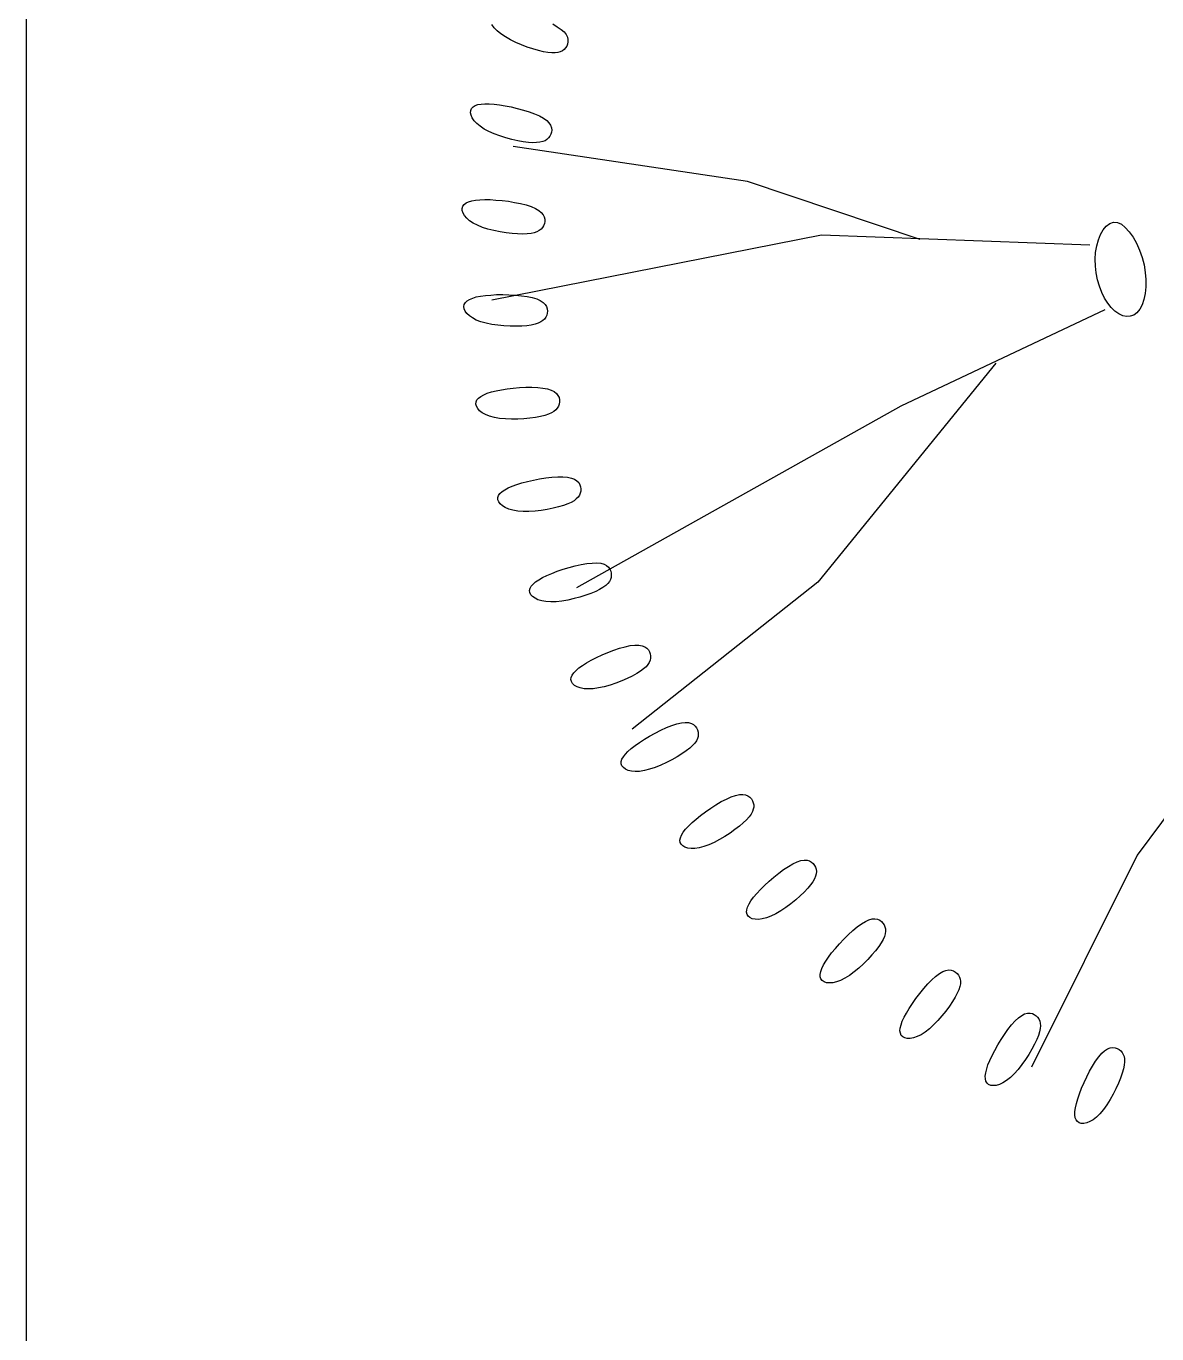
# Model space of a CAD drawing. Header units: millimetres. Extents: x -4017 to 59953, y -688 to 66564.
# Drawn here: x 1751 to 2633, y 43177 to 44197 of the extents above; entities that cross this region are included whole.
import ezdxf

# ---------------------------------------------------------------- set-up
doc = ezdxf.new("R2010")
doc.units = ezdxf.units.MM
doc.layers.add('www.cad-blocks.net', color=7, linetype='Continuous')

# ---------------------------------------------------------------- blocks, each defined once
blk = doc.blocks.new('A$C516926BB')
blk.add_line((4.2099, 38.5194), (4.2099, 0))
blk = doc.blocks.new('A$C2E07402A')
at = {"color": 0}
for p, q in [((0.0249, 0.8979), (0.0231, 0.9003)), ((0.0273, 0.8955), (0.0249, 0.8979)), ((0.0706, 0.9008), (0.0742, 0.8987)), ((0.0742, 0.8987), (0.0771, 0.8966)), ((0.0302, 0.8931), (0.0273, 0.8955)), ((0.0337, 0.8908), (0.0302, 0.8931)), ((0.0376, 0.8885), (0.0337, 0.8908)), ((0.0419, 0.8864), (0.0376, 0.8885)), ((0.0771, 0.8966), (0.0794, 0.8946)), ((0.0794, 0.8946), (0.081, 0.8925)), ((0.081, 0.8925), (0.082, 0.8905)), ((0.082, 0.8905), (0.0825, 0.8886)), ((0.0825, 0.8886), (0.0825, 0.8868)), ((0.0463, 0.8845), (0.0419, 0.8864)), ((0.0508, 0.8828), (0.0463, 0.8845)), ((0.0552, 0.8813), (0.0508, 0.8828)), ((0.0595, 0.8801), (0.0552, 0.8813)), ((0.0633, 0.8791), (0.0595, 0.8801)), ((0.0668, 0.8785), (0.0633, 0.8791)), ((0.0698, 0.8782), (0.0668, 0.8785)), ((0.0724, 0.8783), (0.0698, 0.8782)), ((0.0746, 0.8785), (0.0724, 0.8783)), ((0.0765, 0.8791), (0.0746, 0.8785)), ((0.0781, 0.8799), (0.0765, 0.8791)), ((0.0794, 0.8809), (0.0781, 0.8799)), ((0.0806, 0.8821), (0.0794, 0.8809)), ((0.0815, 0.8835), (0.0806, 0.8821)), ((0.0822, 0.8851), (0.0815, 0.8835)), ((0.0825, 0.8868), (0.0822, 0.8851)), ((0.0085, 0.8362), (0.0101, 0.8372)), ((0.0101, 0.8372), (0.0122, 0.8379)), ((0.0122, 0.8379), (0.0147, 0.8384)), ((0.0147, 0.8384), (0.0177, 0.8386)), ((0.0177, 0.8386), (0.0211, 0.8386)), ((0.0211, 0.8386), (0.0249, 0.8383)), ((0.0249, 0.8383), (0.029, 0.8378)), ((0.029, 0.8378), (0.0335, 0.8371)), ((0.0335, 0.8371), (0.0382, 0.8361)), ((0.0066, 0.8316), (0.0067, 0.8333)), ((0.007, 0.8296), (0.0066, 0.8316)), ((0.0067, 0.8333), (0.0073, 0.8349)), ((0.0079, 0.8275), (0.007, 0.8296)), ((0.0073, 0.8349), (0.0085, 0.8362)), ((0.0094, 0.8254), (0.0079, 0.8275)), ((0.0382, 0.8361), (0.043, 0.835)), ((0.043, 0.835), (0.0478, 0.8337)), ((0.0478, 0.8337), (0.0523, 0.8323)), ((0.0523, 0.8323), (0.0565, 0.8308)), ((0.0565, 0.8308), (0.0603, 0.8291)), ((0.0603, 0.8291), (0.0635, 0.8273)), ((0.0635, 0.8273), (0.0659, 0.8255)), ((0.0114, 0.8232), (0.0094, 0.8254)), ((0.014, 0.821), (0.0114, 0.8232)), ((0.0171, 0.8189), (0.014, 0.821)), ((0.0208, 0.817), (0.0171, 0.8189)), ((0.025, 0.8152), (0.0208, 0.817)), ((0.0659, 0.8255), (0.0677, 0.8237)), ((0.0677, 0.8237), (0.069, 0.8218)), ((0.069, 0.8218), (0.0696, 0.8199)), ((0.0697, 0.8164), (0.0692, 0.8148)), ((0.0696, 0.8199), (0.0699, 0.8181)), ((0.0699, 0.8181), (0.0697, 0.8164)), ((0.0294, 0.8135), (0.025, 0.8152)), ((0.0341, 0.8121), (0.0294, 0.8135)), ((0.0387, 0.8108), (0.0341, 0.8121)), ((0.0433, 0.8098), (0.0387, 0.8108)), ((0.0476, 0.809), (0.0433, 0.8098)), ((0.0516, 0.8085), (0.0476, 0.809)), ((0.055, 0.8082), (0.0516, 0.8085)), ((0.058, 0.8083), (0.055, 0.8082)), ((0.0606, 0.8086), (0.058, 0.8083)), ((0.0628, 0.8091), (0.0606, 0.8086)), ((0.0646, 0.8098), (0.0628, 0.8091)), ((0.0661, 0.8108), (0.0646, 0.8098)), ((0.0674, 0.8119), (0.0661, 0.8108)), ((0.0684, 0.8133), (0.0674, 0.8119)), ((0.0692, 0.8148), (0.0684, 0.8133)), ((0.2225, 0.7779), (0.0397, 0.8052)), ((0.3572, 0.7328), (0.2225, 0.7779)), ((0, 0.757), (0.0005, 0.7586)), ((0.0001, 0.7553), (0, 0.757)), ((0.0007, 0.7533), (0.0001, 0.7553)), ((0.0005, 0.7586), (0.0015, 0.76)), ((0.0015, 0.76), (0.003, 0.7612)), ((0.003, 0.7612), (0.005, 0.7621)), ((0.005, 0.7621), (0.0075, 0.7629)), ((0.0075, 0.7629), (0.0104, 0.7634)), ((0.0104, 0.7634), (0.0138, 0.7637)), ((0.0138, 0.7637), (0.0176, 0.7638)), ((0.0176, 0.7638), (0.0218, 0.7638)), ((0.0218, 0.7638), (0.0263, 0.7635)), ((0.0263, 0.7635), (0.0311, 0.7631)), ((0.0311, 0.7631), (0.036, 0.7625)), ((0.036, 0.7625), (0.0408, 0.7617)), ((0.0408, 0.7617), (0.0455, 0.7608)), ((0.0455, 0.7608), (0.0498, 0.7597)), ((0.0498, 0.7597), (0.0538, 0.7584)), ((0.0538, 0.7584), (0.0571, 0.757)), ((0.0571, 0.757), (0.0597, 0.7554)), ((0.0597, 0.7554), (0.0617, 0.7538)), ((0.0018, 0.7514), (0.0007, 0.7533)), ((0.0035, 0.7494), (0.0018, 0.7514)), ((0.0058, 0.7474), (0.0035, 0.7494)), ((0.0086, 0.7455), (0.0058, 0.7474)), ((0.0119, 0.7438), (0.0086, 0.7455)), ((0.0617, 0.7538), (0.0631, 0.752)), ((0.0631, 0.752), (0.064, 0.7503)), ((0.0641, 0.7451), (0.0635, 0.7435)), ((0.064, 0.7503), (0.0644, 0.7485)), ((0.0644, 0.7467), (0.0641, 0.7451)), ((0.0644, 0.7485), (0.0644, 0.7467)), ((0.5023, 0.7431), (0.505, 0.7452)), ((0.505, 0.7452), (0.5078, 0.7462)), ((0.5078, 0.7462), (0.5109, 0.7461)), ((0.5109, 0.7461), (0.514, 0.7447)), ((0.514, 0.7447), (0.5171, 0.7422)), ((0.0158, 0.7422), (0.0119, 0.7438)), ((0.0201, 0.7409), (0.0158, 0.7422)), ((0.0247, 0.7397), (0.0201, 0.7409)), ((0.2802, 0.736), (0.0231, 0.6853)), ((0.0295, 0.7387), (0.0247, 0.7397)), ((0.0342, 0.738), (0.0295, 0.7387)), ((0.0389, 0.7374), (0.0342, 0.738)), ((0.0432, 0.7371), (0.0389, 0.7374)), ((0.0472, 0.737), (0.0432, 0.7371)), ((0.0507, 0.7371), (0.0472, 0.737)), ((0.0537, 0.7375), (0.0507, 0.7371)), ((0.0562, 0.738), (0.0537, 0.7375)), ((0.0583, 0.7388), (0.0562, 0.738)), ((0.0601, 0.7397), (0.0583, 0.7388)), ((0.0615, 0.7408), (0.0601, 0.7397)), ((0.0626, 0.7421), (0.0615, 0.7408)), ((0.0635, 0.7435), (0.0626, 0.7421)), ((0.4895, 0.7282), (0.2802, 0.736)), ((0.4961, 0.7324), (0.4978, 0.7366)), ((0.4978, 0.7366), (0.4999, 0.7403)), ((0.4999, 0.7403), (0.5023, 0.7431)), ((0.5171, 0.7422), (0.5202, 0.7388)), ((0.5202, 0.7388), (0.5231, 0.7346)), ((0.5231, 0.7346), (0.5258, 0.7298)), ((0.4939, 0.7226), (0.4948, 0.7277)), ((0.4948, 0.7277), (0.4961, 0.7324)), ((0.5258, 0.7298), (0.5282, 0.7244)), ((0.5282, 0.7244), (0.5302, 0.7188)), ((0.4936, 0.7174), (0.4939, 0.7226)), ((0.4938, 0.712), (0.4936, 0.7174)), ((0.5302, 0.7188), (0.5317, 0.7129)), ((0.4944, 0.7066), (0.4938, 0.712)), ((0.4955, 0.7013), (0.4944, 0.7066)), ((0.5317, 0.7129), (0.5327, 0.7071)), ((0.5327, 0.7071), (0.5331, 0.7014)), ((0.4969, 0.6962), (0.4955, 0.7013)), ((0.4987, 0.6914), (0.4969, 0.6962)), ((0.5331, 0.6958), (0.5325, 0.6907)), ((0.5331, 0.7014), (0.5331, 0.6958)), ((0.0016, 0.6821), (0.0025, 0.6836)), ((0.0025, 0.6836), (0.0039, 0.6849)), ((0.0039, 0.6849), (0.0058, 0.686)), ((0.0058, 0.686), (0.0082, 0.687)), ((0.0082, 0.687), (0.011, 0.6879)), ((0.011, 0.6879), (0.0144, 0.6885)), ((0.0144, 0.6885), (0.0181, 0.6891)), ((0.0181, 0.6891), (0.0223, 0.6894)), ((0.0223, 0.6894), (0.0268, 0.6897)), ((0.0268, 0.6897), (0.0316, 0.6897)), ((0.0316, 0.6897), (0.0365, 0.6896)), ((0.0365, 0.6896), (0.0414, 0.6894)), ((0.0414, 0.6894), (0.0462, 0.6889)), ((0.0462, 0.6889), (0.0506, 0.6883)), ((0.0506, 0.6883), (0.0547, 0.6874)), ((0.0547, 0.6874), (0.0581, 0.6864)), ((0.0581, 0.6864), (0.0609, 0.6851)), ((0.0609, 0.6851), (0.0631, 0.6837)), ((0.0631, 0.6837), (0.0647, 0.6821)), ((0.5009, 0.687), (0.4987, 0.6914)), ((0.5034, 0.683), (0.5009, 0.687)), ((0.5316, 0.6859), (0.5302, 0.6818)), ((0.5325, 0.6907), (0.5316, 0.6859)), ((0.0013, 0.6804), (0.0016, 0.6821)), ((0.0016, 0.6787), (0.0013, 0.6804)), ((0.0024, 0.6768), (0.0016, 0.6787)), ((0.0037, 0.675), (0.0024, 0.6768)), ((0.0056, 0.6732), (0.0037, 0.675)), ((0.0081, 0.6715), (0.0056, 0.6732)), ((0.0647, 0.6821), (0.0657, 0.6804)), ((0.0659, 0.6736), (0.0652, 0.6721)), ((0.0657, 0.6804), (0.0663, 0.6787)), ((0.0663, 0.6752), (0.0659, 0.6736)), ((0.0663, 0.6787), (0.0665, 0.6769)), ((0.0665, 0.6769), (0.0663, 0.6752)), ((0.3422, 0.603), (0.5014, 0.6781)), ((0.5061, 0.6796), (0.5034, 0.683)), ((0.509, 0.6768), (0.5061, 0.6796)), ((0.512, 0.6747), (0.509, 0.6768)), ((0.5151, 0.6733), (0.512, 0.6747)), ((0.5181, 0.6727), (0.5151, 0.6733)), ((0.5238, 0.6738), (0.521, 0.6728)), ((0.5262, 0.6756), (0.5238, 0.6738)), ((0.5284, 0.6783), (0.5262, 0.6756)), ((0.5302, 0.6818), (0.5284, 0.6783)), ((0.011, 0.6699), (0.0081, 0.6715)), ((0.0146, 0.6685), (0.011, 0.6699)), ((0.0186, 0.6674), (0.0146, 0.6685)), ((0.023, 0.6664), (0.0186, 0.6674)), ((0.0277, 0.6658), (0.023, 0.6664)), ((0.0325, 0.6653), (0.0277, 0.6658)), ((0.0374, 0.665), (0.0325, 0.6653)), ((0.042, 0.665), (0.0374, 0.665)), ((0.0464, 0.6651), (0.042, 0.665)), ((0.0504, 0.6654), (0.0464, 0.6651)), ((0.0538, 0.6659), (0.0504, 0.6654)), ((0.0568, 0.6666), (0.0538, 0.6659)), ((0.0592, 0.6674), (0.0568, 0.6666)), ((0.0613, 0.6684), (0.0592, 0.6674)), ((0.0629, 0.6695), (0.0613, 0.6684)), ((0.0642, 0.6707), (0.0629, 0.6695)), ((0.0652, 0.6721), (0.0642, 0.6707)), ((0.521, 0.6728), (0.5181, 0.6727)), ((0.4161, 0.6363), (0.2774, 0.4654)), ((0.0168, 0.6117), (0.0195, 0.6128)), ((0.0195, 0.6128), (0.0228, 0.6138)), ((0.0228, 0.6138), (0.0264, 0.6147)), ((0.0264, 0.6147), (0.0306, 0.6155)), ((0.0306, 0.6155), (0.035, 0.6162)), ((0.035, 0.6162), (0.0398, 0.6168)), ((0.0398, 0.6168), (0.0447, 0.6172)), ((0.0447, 0.6172), (0.0496, 0.6175)), ((0.0496, 0.6175), (0.0544, 0.6175)), ((0.0544, 0.6175), (0.0589, 0.6173)), ((0.0589, 0.6173), (0.063, 0.6169)), ((0.063, 0.6169), (0.0665, 0.6162)), ((0.0665, 0.6162), (0.0694, 0.6153)), ((0.0694, 0.6153), (0.0717, 0.6141)), ((0.0717, 0.6141), (0.0735, 0.6126)), ((0.0735, 0.6126), (0.0747, 0.6111)), ((0.0107, 0.6044), (0.0108, 0.6061)), ((0.0111, 0.6027), (0.0107, 0.6044)), ((0.0108, 0.6061), (0.0115, 0.6076)), ((0.0121, 0.6009), (0.0111, 0.6027)), ((0.0115, 0.6076), (0.0127, 0.6091)), ((0.0127, 0.6091), (0.0145, 0.6104)), ((0.0145, 0.6104), (0.0168, 0.6117)), ((0.075, 0.6028), (0.0742, 0.6013)), ((0.0747, 0.6111), (0.0755, 0.6094)), ((0.0755, 0.6044), (0.075, 0.6028)), ((0.0755, 0.6094), (0.0758, 0.6077)), ((0.0758, 0.606), (0.0755, 0.6044)), ((0.0758, 0.6077), (0.0758, 0.606)), ((0.0894, 0.4613), (0.3422, 0.603)), ((0.0136, 0.5992), (0.0121, 0.6009)), ((0.0157, 0.5976), (0.0136, 0.5992)), ((0.0183, 0.5962), (0.0157, 0.5976)), ((0.0214, 0.5949), (0.0183, 0.5962)), ((0.0251, 0.5939), (0.0214, 0.5949)), ((0.0292, 0.5932), (0.0251, 0.5939)), ((0.0337, 0.5928), (0.0292, 0.5932)), ((0.0384, 0.5926), (0.0337, 0.5928)), ((0.0433, 0.5926), (0.0384, 0.5926)), ((0.0481, 0.5929), (0.0433, 0.5926)), ((0.0528, 0.5933), (0.0481, 0.5929)), ((0.0571, 0.5939), (0.0528, 0.5933)), ((0.061, 0.5946), (0.0571, 0.5939)), ((0.0644, 0.5955), (0.061, 0.5946)), ((0.0673, 0.5964), (0.0644, 0.5955)), ((0.0696, 0.5975), (0.0673, 0.5964)), ((0.0715, 0.5987), (0.0696, 0.5975)), ((0.073, 0.5999), (0.0715, 0.5987)), ((0.0742, 0.6013), (0.073, 0.5999)), ((0.0389, 0.5404), (0.0425, 0.5417)), ((0.0425, 0.5417), (0.0465, 0.5429)), ((0.0465, 0.5429), (0.0509, 0.5441)), ((0.0509, 0.5441), (0.0556, 0.5451)), ((0.0556, 0.5451), (0.0604, 0.5461)), ((0.0604, 0.5461), (0.0653, 0.5468)), ((0.0653, 0.5468), (0.07, 0.5474)), ((0.07, 0.5474), (0.0745, 0.5477)), ((0.0745, 0.5477), (0.0786, 0.5477)), ((0.0786, 0.5477), (0.0822, 0.5474)), ((0.0822, 0.5474), (0.0852, 0.5467)), ((0.0852, 0.5467), (0.0876, 0.5457)), ((0.0876, 0.5457), (0.0895, 0.5445)), ((0.0895, 0.5445), (0.0909, 0.5431)), ((0.0909, 0.5431), (0.0918, 0.5415)), ((0.0918, 0.5415), (0.0923, 0.5399)), ((0.0278, 0.5314), (0.0284, 0.5331)), ((0.0279, 0.5298), (0.0278, 0.5314)), ((0.0284, 0.5331), (0.0294, 0.5346)), ((0.0294, 0.5346), (0.0311, 0.5362)), ((0.0311, 0.5362), (0.0332, 0.5376)), ((0.0332, 0.5376), (0.0358, 0.539)), ((0.0358, 0.539), (0.0389, 0.5404)), ((0.089, 0.5304), (0.0872, 0.529)), ((0.0904, 0.5318), (0.089, 0.5304)), ((0.0914, 0.5333), (0.0904, 0.5318)), ((0.0921, 0.5349), (0.0914, 0.5333)), ((0.0924, 0.5365), (0.0921, 0.5349)), ((0.0923, 0.5399), (0.0925, 0.5382)), ((0.0925, 0.5382), (0.0924, 0.5365)), ((0.0285, 0.5281), (0.0279, 0.5298)), ((0.0297, 0.5265), (0.0285, 0.5281)), ((0.0314, 0.5249), (0.0297, 0.5265)), ((0.0336, 0.5236), (0.0314, 0.5249)), ((0.0363, 0.5224), (0.0336, 0.5236)), ((0.0396, 0.5215), (0.0363, 0.5224)), ((0.0433, 0.5208), (0.0396, 0.5215)), ((0.0475, 0.5205), (0.0433, 0.5208)), ((0.052, 0.5206), (0.0475, 0.5205)), ((0.0568, 0.5209), (0.052, 0.5206)), ((0.0616, 0.5214), (0.0568, 0.5209)), ((0.0663, 0.5222), (0.0616, 0.5214)), ((0.0709, 0.5231), (0.0663, 0.5222)), ((0.0752, 0.5242), (0.0709, 0.5231)), ((0.079, 0.5253), (0.0752, 0.5242)), ((0.0823, 0.5265), (0.079, 0.5253)), ((0.085, 0.5277), (0.0823, 0.5265)), ((0.0872, 0.529), (0.085, 0.5277)), ((0.0928, 0.4792), (0.0973, 0.48)), ((0.0973, 0.48), (0.1014, 0.4804)), ((0.1014, 0.4804), (0.105, 0.4805)), ((0.105, 0.4805), (0.1081, 0.4802)), ((0.1081, 0.4802), (0.1106, 0.4795)), ((0.1106, 0.4795), (0.1125, 0.4784)), ((0.0627, 0.469), (0.0661, 0.4707)), ((0.0661, 0.4707), (0.07, 0.4723)), ((0.07, 0.4723), (0.0742, 0.474)), ((0.0742, 0.474), (0.0788, 0.4755)), ((0.0788, 0.4755), (0.0835, 0.4769)), ((0.0835, 0.4769), (0.0882, 0.4782)), ((0.0882, 0.4782), (0.0928, 0.4792)), ((0.1125, 0.4784), (0.1141, 0.4772)), ((0.1141, 0.4772), (0.1152, 0.4757)), ((0.1152, 0.4757), (0.1159, 0.4741)), ((0.1159, 0.4741), (0.1162, 0.4725)), ((0.1163, 0.4708), (0.1161, 0.4691)), ((0.1162, 0.4725), (0.1163, 0.4708)), ((0.0526, 0.459), (0.053, 0.4607)), ((0.0528, 0.4573), (0.0526, 0.459)), ((0.053, 0.4607), (0.0539, 0.4623)), ((0.0539, 0.4623), (0.0553, 0.464)), ((0.0553, 0.464), (0.0573, 0.4657)), ((0.0573, 0.4657), (0.0598, 0.4674)), ((0.0598, 0.4674), (0.0627, 0.469)), ((0.1072, 0.4598), (0.1041, 0.4582)), ((0.1098, 0.4613), (0.1072, 0.4598)), ((0.1119, 0.4628), (0.1098, 0.4613)), ((0.1136, 0.4644), (0.1119, 0.4628)), ((0.1148, 0.4659), (0.1136, 0.4644)), ((0.1156, 0.4675), (0.1148, 0.4659)), ((0.1161, 0.4691), (0.1156, 0.4675)), ((0.2774, 0.4654), (0.1325, 0.3508)), ((0.0536, 0.4557), (0.0528, 0.4573)), ((0.0549, 0.4542), (0.0536, 0.4557)), ((0.0568, 0.4529), (0.0549, 0.4542)), ((0.0591, 0.4517), (0.0568, 0.4529)), ((0.062, 0.4509), (0.0591, 0.4517)), ((0.0653, 0.4503), (0.062, 0.4509)), ((0.0691, 0.4501), (0.0653, 0.4503)), ((0.0733, 0.4502), (0.0691, 0.4501)), ((0.0778, 0.4507), (0.0733, 0.4502)), ((0.0825, 0.4515), (0.0778, 0.4507)), ((0.0872, 0.4526), (0.0825, 0.4515)), ((0.0918, 0.4538), (0.0872, 0.4526)), ((0.0963, 0.4552), (0.0918, 0.4538)), ((0.1004, 0.4567), (0.0963, 0.4552)), ((0.1041, 0.4582), (0.1004, 0.4567)), ((0.1047, 0.4067), (0.1091, 0.4087)), ((0.1091, 0.4087), (0.1136, 0.4106)), ((0.1136, 0.4106), (0.1182, 0.4124)), ((0.1182, 0.4124), (0.1227, 0.4139)), ((0.1227, 0.4139), (0.127, 0.4151)), ((0.127, 0.4151), (0.1311, 0.416)), ((0.1311, 0.416), (0.1347, 0.4164)), ((0.1347, 0.4164), (0.1377, 0.4164)), ((0.1377, 0.4164), (0.1403, 0.4159)), ((0.1403, 0.4159), (0.1424, 0.4151)), ((0.1424, 0.4151), (0.144, 0.414)), ((0.144, 0.414), (0.1453, 0.4127)), ((0.1453, 0.4127), (0.1461, 0.4112)), ((0.1461, 0.4112), (0.1467, 0.4096)), ((0.1467, 0.4096), (0.1469, 0.4079)), ((0.0888, 0.3967), (0.091, 0.3986)), ((0.091, 0.3986), (0.0938, 0.4006)), ((0.0938, 0.4006), (0.097, 0.4026)), ((0.097, 0.4026), (0.1007, 0.4046)), ((0.1007, 0.4046), (0.1047, 0.4067)), ((0.1415, 0.3978), (0.1391, 0.396)), ((0.1434, 0.3995), (0.1415, 0.3978)), ((0.1449, 0.4012), (0.1434, 0.3995)), ((0.1459, 0.4029), (0.1449, 0.4012)), ((0.1466, 0.4046), (0.1459, 0.4029)), ((0.1469, 0.4062), (0.1466, 0.4046)), ((0.1469, 0.4079), (0.1469, 0.4062)), ((0.0848, 0.3895), (0.085, 0.3912)), ((0.0852, 0.3879), (0.0848, 0.3895)), ((0.085, 0.3912), (0.0857, 0.393)), ((0.0861, 0.3864), (0.0852, 0.3879)), ((0.0857, 0.393), (0.087, 0.3948)), ((0.087, 0.3948), (0.0888, 0.3967)), ((0.1244, 0.3885), (0.1199, 0.3868)), ((0.1287, 0.3903), (0.1244, 0.3885)), ((0.1326, 0.3922), (0.1287, 0.3903)), ((0.1361, 0.3942), (0.1326, 0.3922)), ((0.1391, 0.396), (0.1361, 0.3942)), ((0.0876, 0.385), (0.0861, 0.3864)), ((0.0896, 0.3839), (0.0876, 0.385)), ((0.0921, 0.383), (0.0896, 0.3839)), ((0.095, 0.3824), (0.0921, 0.383)), ((0.0984, 0.3822), (0.095, 0.3824)), ((0.1021, 0.3824), (0.0984, 0.3822)), ((0.1063, 0.383), (0.1021, 0.3824)), ((0.1107, 0.3839), (0.1063, 0.383)), ((0.1153, 0.3852), (0.1107, 0.3839)), ((0.1199, 0.3868), (0.1153, 0.3852)), ((0.6108, 0.3666), (0.5264, 0.2525)), ((0.1462, 0.3454), (0.1505, 0.3478)), ((0.1505, 0.3478), (0.1549, 0.35)), ((0.1549, 0.35), (0.1592, 0.352)), ((0.1592, 0.352), (0.1634, 0.3537)), ((0.1634, 0.3537), (0.1673, 0.3549)), ((0.1673, 0.3549), (0.1709, 0.3558)), ((0.1709, 0.3558), (0.1739, 0.3561)), ((0.1739, 0.3561), (0.1765, 0.3559)), ((0.1765, 0.3559), (0.1787, 0.3553)), ((0.1787, 0.3553), (0.1804, 0.3544)), ((0.1804, 0.3544), (0.1818, 0.3532)), ((0.1818, 0.3532), (0.1828, 0.3518)), ((0.1828, 0.3518), (0.1835, 0.3502)), ((0.1835, 0.3502), (0.1839, 0.3486)), ((0.1839, 0.3486), (0.1841, 0.3469)), ((0.1841, 0.3469), (0.1839, 0.3452)), ((0.1319, 0.3357), (0.1349, 0.3381)), ((0.1349, 0.3381), (0.1383, 0.3405)), ((0.1383, 0.3405), (0.1421, 0.3429)), ((0.1421, 0.3429), (0.1462, 0.3454)), ((0.1796, 0.338), (0.1774, 0.3359)), ((0.1813, 0.3399), (0.1796, 0.338)), ((0.1826, 0.3417), (0.1813, 0.3399)), ((0.1834, 0.3435), (0.1826, 0.3417)), ((0.1839, 0.3452), (0.1834, 0.3435)), ((0.1241, 0.3255), (0.1246, 0.3273)), ((0.1246, 0.3273), (0.1257, 0.3293)), ((0.1257, 0.3293), (0.1273, 0.3313)), ((0.1273, 0.3313), (0.1293, 0.3335)), ((0.1293, 0.3335), (0.1319, 0.3357)), ((0.1635, 0.3269), (0.1592, 0.3247)), ((0.1676, 0.3292), (0.1635, 0.3269)), ((0.1713, 0.3315), (0.1676, 0.3292)), ((0.1746, 0.3338), (0.1713, 0.3315)), ((0.1774, 0.3359), (0.1746, 0.3338)), ((0.1241, 0.3238), (0.1241, 0.3255)), ((0.1246, 0.3222), (0.1241, 0.3238)), ((0.1257, 0.3208), (0.1246, 0.3222)), ((0.1273, 0.3196), (0.1257, 0.3208)), ((0.1294, 0.3187), (0.1273, 0.3196)), ((0.132, 0.3181), (0.1294, 0.3187)), ((0.135, 0.3178), (0.132, 0.3181)), ((0.1383, 0.3179), (0.135, 0.3178)), ((0.1421, 0.3185), (0.1383, 0.3179)), ((0.1461, 0.3195), (0.1421, 0.3185)), ((0.1504, 0.321), (0.1461, 0.3195)), ((0.1548, 0.3227), (0.1504, 0.321)), ((0.1592, 0.3247), (0.1548, 0.3227)), ((0.202, 0.2943), (0.206, 0.2963)), ((0.206, 0.2963), (0.2098, 0.298)), ((0.2098, 0.298), (0.2132, 0.2992)), ((0.2132, 0.2992), (0.2162, 0.2998)), ((0.2162, 0.2998), (0.2188, 0.2999)), ((0.2188, 0.2999), (0.221, 0.2996)), ((0.221, 0.2996), (0.2228, 0.2988)), ((0.2228, 0.2988), (0.2243, 0.2978)), ((0.2243, 0.2978), (0.2255, 0.2965)), ((0.2255, 0.2965), (0.2264, 0.295)), ((0.1859, 0.2835), (0.1898, 0.2863)), ((0.1898, 0.2863), (0.1938, 0.2892)), ((0.1938, 0.2892), (0.1979, 0.2918)), ((0.1979, 0.2918), (0.202, 0.2943)), ((0.2263, 0.2865), (0.2253, 0.2845)), ((0.227, 0.2884), (0.2263, 0.2865)), ((0.2264, 0.295), (0.227, 0.2934)), ((0.227, 0.2934), (0.2273, 0.2918)), ((0.2273, 0.2901), (0.227, 0.2884)), ((0.2273, 0.2918), (0.2273, 0.2901)), ((0.1765, 0.2752), (0.1793, 0.2779)), ((0.1793, 0.2779), (0.1824, 0.2806)), ((0.1824, 0.2806), (0.1859, 0.2835)), ((0.2192, 0.2777), (0.2162, 0.2752)), ((0.2218, 0.2802), (0.2192, 0.2777)), ((0.2237, 0.2824), (0.2218, 0.2802)), ((0.2253, 0.2845), (0.2237, 0.2824)), ((0.1698, 0.2642), (0.1702, 0.2661)), ((0.1702, 0.2661), (0.171, 0.2682)), ((0.171, 0.2682), (0.1724, 0.2704)), ((0.1724, 0.2704), (0.1742, 0.2727)), ((0.1742, 0.2727), (0.1765, 0.2752)), ((0.2049, 0.2671), (0.2007, 0.2647)), ((0.2089, 0.2698), (0.2049, 0.2671)), ((0.2127, 0.2725), (0.2089, 0.2698)), ((0.2162, 0.2752), (0.2127, 0.2725)), ((0.17, 0.2625), (0.1698, 0.2642)), ((0.1707, 0.261), (0.17, 0.2625)), ((0.172, 0.2598), (0.1707, 0.261)), ((0.1737, 0.2587), (0.172, 0.2598)), ((0.1759, 0.258), (0.1737, 0.2587)), ((0.1785, 0.2577), (0.1759, 0.258)), ((0.1815, 0.2577), (0.1785, 0.2577)), ((0.1848, 0.2582), (0.1815, 0.2577)), ((0.1885, 0.2592), (0.1848, 0.2582)), ((0.1924, 0.2606), (0.1885, 0.2592)), ((0.1965, 0.2625), (0.1924, 0.2606)), ((0.2007, 0.2647), (0.1965, 0.2625)), ((0.2544, 0.2438), (0.2579, 0.2459)), ((0.2579, 0.2459), (0.2612, 0.2474)), ((0.2612, 0.2474), (0.2641, 0.2483)), ((0.2641, 0.2483), (0.2667, 0.2487)), ((0.2667, 0.2487), (0.2689, 0.2486)), ((0.2689, 0.2486), (0.2708, 0.2481)), ((0.2708, 0.2481), (0.2724, 0.2472)), ((0.2724, 0.2472), (0.2737, 0.246)), ((0.2737, 0.246), (0.2748, 0.2446)), ((0.5264, 0.2525), (0.4439, 0.0871)), ((0.2393, 0.2322), (0.243, 0.2354)), ((0.243, 0.2354), (0.2468, 0.2385)), ((0.2468, 0.2385), (0.2506, 0.2413)), ((0.2506, 0.2413), (0.2544, 0.2438)), ((0.2756, 0.2361), (0.2747, 0.2341)), ((0.2748, 0.2446), (0.2755, 0.2431)), ((0.2755, 0.2431), (0.276, 0.2415)), ((0.2761, 0.2381), (0.2756, 0.2361)), ((0.276, 0.2415), (0.2762, 0.2398)), ((0.2762, 0.2398), (0.2761, 0.2381)), ((0.2297, 0.2226), (0.2325, 0.2257)), ((0.2325, 0.2257), (0.2358, 0.2289)), ((0.2358, 0.2289), (0.2393, 0.2322)), ((0.2695, 0.2267), (0.2667, 0.2238)), ((0.2717, 0.2294), (0.2695, 0.2267)), ((0.2735, 0.2318), (0.2717, 0.2294)), ((0.2747, 0.2341), (0.2735, 0.2318)), ((0.2225, 0.2121), (0.2237, 0.2145)), ((0.2237, 0.2145), (0.2252, 0.217)), ((0.2252, 0.217), (0.2272, 0.2197)), ((0.2272, 0.2197), (0.2297, 0.2226)), ((0.2563, 0.2146), (0.2524, 0.2118)), ((0.2601, 0.2177), (0.2563, 0.2146)), ((0.2636, 0.2208), (0.2601, 0.2177)), ((0.2667, 0.2238), (0.2636, 0.2208)), ((0.2217, 0.2081), (0.2219, 0.21)), ((0.2221, 0.2064), (0.2217, 0.2081)), ((0.2219, 0.21), (0.2225, 0.2121)), ((0.223, 0.205), (0.2221, 0.2064)), ((0.2243, 0.2039), (0.223, 0.205)), ((0.2408, 0.205), (0.2373, 0.2037)), ((0.2446, 0.2068), (0.2408, 0.205)), ((0.2485, 0.2091), (0.2446, 0.2068)), ((0.2524, 0.2118), (0.2485, 0.2091)), ((0.2262, 0.203), (0.2243, 0.2039)), ((0.2284, 0.2026), (0.2262, 0.203)), ((0.231, 0.2025), (0.2284, 0.2026)), ((0.234, 0.2028), (0.231, 0.2025)), ((0.2373, 0.2037), (0.234, 0.2028)), ((0.3045, 0.1937), (0.308, 0.1966)), ((0.308, 0.1966), (0.3113, 0.199)), ((0.3113, 0.199), (0.3144, 0.2009)), ((0.3144, 0.2009), (0.3172, 0.2021)), ((0.3172, 0.2021), (0.3197, 0.2028)), ((0.3197, 0.2028), (0.3219, 0.2029)), ((0.3219, 0.2029), (0.3239, 0.2026)), ((0.3239, 0.2026), (0.3256, 0.2018)), ((0.3256, 0.2018), (0.327, 0.2008)), ((0.327, 0.2008), (0.3281, 0.1996)), ((0.3281, 0.1996), (0.329, 0.1981)), ((0.329, 0.1981), (0.3297, 0.1966)), ((0.3297, 0.1966), (0.3301, 0.195)), ((0.3301, 0.195), (0.3301, 0.1932)), ((0.2942, 0.1835), (0.2975, 0.1871)), ((0.2975, 0.1871), (0.301, 0.1905)), ((0.301, 0.1905), (0.3045, 0.1937)), ((0.3267, 0.1841), (0.3248, 0.1812)), ((0.3282, 0.1867), (0.3267, 0.1841)), ((0.3292, 0.1891), (0.3282, 0.1867)), ((0.3299, 0.1912), (0.3292, 0.1891)), ((0.3301, 0.1932), (0.3299, 0.1912)), ((0.2856, 0.173), (0.2881, 0.1763)), ((0.2881, 0.1763), (0.291, 0.1798)), ((0.291, 0.1798), (0.2942, 0.1835)), ((0.3195, 0.1747), (0.3163, 0.1712)), ((0.3223, 0.178), (0.3195, 0.1747)), ((0.3248, 0.1812), (0.3223, 0.178)), ((0.2796, 0.1618), (0.2805, 0.1642)), ((0.2805, 0.1642), (0.2818, 0.1669)), ((0.2818, 0.1669), (0.2835, 0.1698)), ((0.2835, 0.1698), (0.2856, 0.173)), ((0.3094, 0.1645), (0.3057, 0.1615)), ((0.3129, 0.1678), (0.3094, 0.1645)), ((0.3163, 0.1712), (0.3129, 0.1678)), ((0.2792, 0.1596), (0.2796, 0.1618)), ((0.2792, 0.1577), (0.2792, 0.1596)), ((0.2798, 0.1561), (0.2792, 0.1577)), ((0.2808, 0.1547), (0.2798, 0.1561)), ((0.2823, 0.1537), (0.2808, 0.1547)), ((0.2842, 0.1531), (0.2823, 0.1537)), ((0.2864, 0.1529), (0.2842, 0.1531)), ((0.2891, 0.1531), (0.2864, 0.1529)), ((0.292, 0.1537), (0.2891, 0.1531)), ((0.2951, 0.1549), (0.292, 0.1537)), ((0.2985, 0.1566), (0.2951, 0.1549)), ((0.3021, 0.1588), (0.2985, 0.1566)), ((0.3057, 0.1615), (0.3021, 0.1588)), ((0.363, 0.1521), (0.3662, 0.1553)), ((0.3662, 0.1553), (0.3692, 0.158)), ((0.3692, 0.158), (0.3721, 0.1602)), ((0.3721, 0.1602), (0.3748, 0.1617)), ((0.3748, 0.1617), (0.3772, 0.1626)), ((0.3772, 0.1626), (0.3794, 0.163)), ((0.3794, 0.163), (0.3814, 0.1629)), ((0.3814, 0.1629), (0.3832, 0.1623)), ((0.3832, 0.1623), (0.3847, 0.1614)), ((0.3847, 0.1614), (0.3859, 0.1603)), ((0.3859, 0.1603), (0.387, 0.159)), ((0.387, 0.159), (0.3878, 0.1575)), ((0.3878, 0.1575), (0.3883, 0.1559)), ((0.3883, 0.1559), (0.3886, 0.1542)), ((0.3886, 0.1542), (0.3885, 0.1522)), ((0.3538, 0.1408), (0.3568, 0.1447)), ((0.3568, 0.1447), (0.3599, 0.1485)), ((0.3599, 0.1485), (0.363, 0.1521)), ((0.3861, 0.1448), (0.3845, 0.1417)), ((0.3873, 0.1475), (0.3861, 0.1448)), ((0.3881, 0.15), (0.3873, 0.1475)), ((0.3885, 0.1522), (0.3881, 0.15)), ((0.3464, 0.1294), (0.3486, 0.133)), ((0.3486, 0.133), (0.3511, 0.1368)), ((0.3511, 0.1368), (0.3538, 0.1408)), ((0.38, 0.1347), (0.3772, 0.1309)), ((0.3824, 0.1383), (0.38, 0.1347)), ((0.3845, 0.1417), (0.3824, 0.1383)), ((0.3422, 0.1202), (0.3432, 0.123)), ((0.3432, 0.123), (0.3447, 0.1261)), ((0.3447, 0.1261), (0.3464, 0.1294)), ((0.3709, 0.1235), (0.3676, 0.1201)), ((0.3741, 0.1272), (0.3709, 0.1235)), ((0.3772, 0.1309), (0.3741, 0.1272)), ((0.4284, 0.1203), (0.4312, 0.1233)), ((0.4312, 0.1233), (0.4338, 0.1258)), ((0.4338, 0.1258), (0.4363, 0.1276)), ((0.4363, 0.1276), (0.4386, 0.1287)), ((0.4386, 0.1287), (0.4408, 0.1293)), ((0.4408, 0.1293), (0.4428, 0.1294)), ((0.4428, 0.1294), (0.4446, 0.129)), ((0.4446, 0.129), (0.4461, 0.1283)), ((0.4461, 0.1283), (0.4475, 0.1273)), ((0.4475, 0.1273), (0.4487, 0.1261)), ((0.4487, 0.1261), (0.4497, 0.1248)), ((0.4497, 0.1248), (0.4504, 0.1232)), ((0.4504, 0.1232), (0.4508, 0.1215)), ((0.3414, 0.1155), (0.3416, 0.1177)), ((0.3417, 0.1136), (0.3414, 0.1155)), ((0.3416, 0.1177), (0.3422, 0.1202)), ((0.3424, 0.112), (0.3417, 0.1136)), ((0.3578, 0.1124), (0.3548, 0.111)), ((0.361, 0.1145), (0.3578, 0.1124)), ((0.3643, 0.1171), (0.361, 0.1145)), ((0.3676, 0.1201), (0.3643, 0.1171)), ((0.4202, 0.1087), (0.4229, 0.1128)), ((0.4229, 0.1128), (0.4256, 0.1167)), ((0.4256, 0.1167), (0.4284, 0.1203)), ((0.4503, 0.1147), (0.4494, 0.1119)), ((0.4508, 0.1173), (0.4503, 0.1147)), ((0.4508, 0.1215), (0.451, 0.1195)), ((0.451, 0.1195), (0.4508, 0.1173)), ((0.3435, 0.1108), (0.3424, 0.112)), ((0.3451, 0.11), (0.3435, 0.1108)), ((0.3471, 0.1095), (0.3451, 0.11)), ((0.3494, 0.1095), (0.3471, 0.1095)), ((0.3519, 0.11), (0.3494, 0.1095)), ((0.3548, 0.111), (0.3519, 0.11)), ((0.4153, 0.1003), (0.4176, 0.1045)), ((0.4176, 0.1045), (0.4202, 0.1087)), ((0.4463, 0.1051), (0.4443, 0.1012)), ((0.4481, 0.1087), (0.4463, 0.1051)), ((0.4494, 0.1119), (0.4481, 0.1087)), ((0.5032, 0.1014), (0.5053, 0.1022)), ((0.5053, 0.1022), (0.5073, 0.1025)), ((0.5073, 0.1025), (0.5091, 0.1023)), ((0.5091, 0.1023), (0.5108, 0.1018)), ((0.41, 0.089), (0.4115, 0.0925)), ((0.4115, 0.0925), (0.4132, 0.0963)), ((0.4132, 0.0963), (0.4153, 0.1003)), ((0.4393, 0.0931), (0.4364, 0.0892)), ((0.4419, 0.0972), (0.4393, 0.0931)), ((0.4443, 0.1012), (0.4419, 0.0972)), ((0.4915, 0.0881), (0.4939, 0.0919)), ((0.4939, 0.0919), (0.4964, 0.0953)), ((0.4964, 0.0953), (0.4987, 0.098)), ((0.4987, 0.098), (0.501, 0.1)), ((0.501, 0.1), (0.5032, 0.1014)), ((0.5108, 0.1018), (0.5122, 0.101)), ((0.5122, 0.101), (0.5135, 0.0999)), ((0.5135, 0.0999), (0.5146, 0.0986)), ((0.5146, 0.0986), (0.5155, 0.0972)), ((0.5155, 0.0972), (0.5161, 0.0955)), ((0.5161, 0.0955), (0.5165, 0.0936)), ((0.5165, 0.0936), (0.5165, 0.0913)), ((0.4079, 0.0803), (0.4083, 0.0829)), ((0.4083, 0.0829), (0.409, 0.0858)), ((0.409, 0.0858), (0.41, 0.089)), ((0.4305, 0.0821), (0.4275, 0.0791)), ((0.4335, 0.0854), (0.4305, 0.0821)), ((0.4364, 0.0892), (0.4335, 0.0854)), ((0.487, 0.0796), (0.4892, 0.084)), ((0.4892, 0.084), (0.4915, 0.0881)), ((0.5147, 0.0824), (0.5134, 0.0787)), ((0.5157, 0.0858), (0.5147, 0.0824)), ((0.5163, 0.0887), (0.5157, 0.0858)), ((0.5165, 0.0913), (0.5163, 0.0887)), ((0.408, 0.0781), (0.4079, 0.0803)), ((0.4084, 0.0762), (0.408, 0.0781)), ((0.4093, 0.0747), (0.4084, 0.0762)), ((0.4105, 0.0737), (0.4093, 0.0747)), ((0.4122, 0.073), (0.4105, 0.0737)), ((0.4142, 0.0728), (0.4122, 0.073)), ((0.4165, 0.073), (0.4142, 0.0728)), ((0.419, 0.0737), (0.4165, 0.073)), ((0.4217, 0.075), (0.419, 0.0737)), ((0.4245, 0.0768), (0.4217, 0.075)), ((0.4275, 0.0791), (0.4245, 0.0768)), ((0.483, 0.0707), (0.4849, 0.0752)), ((0.4849, 0.0752), (0.487, 0.0796)), ((0.5117, 0.0746), (0.5098, 0.0704)), ((0.5134, 0.0787), (0.5117, 0.0746)), ((0.479, 0.0589), (0.48, 0.0625)), ((0.48, 0.0625), (0.4814, 0.0665)), ((0.4814, 0.0665), (0.483, 0.0707)), ((0.5052, 0.0619), (0.5027, 0.0578)), ((0.5076, 0.0661), (0.5052, 0.0619)), ((0.5098, 0.0704), (0.5076, 0.0661)), ((0.4777, 0.05), (0.4778, 0.0526)), ((0.4778, 0.0526), (0.4782, 0.0556)), ((0.4782, 0.0556), (0.479, 0.0589)), ((0.5, 0.0542), (0.4973, 0.0509)), ((0.5027, 0.0578), (0.5, 0.0542)), ((0.478, 0.0478), (0.4777, 0.05)), ((0.4787, 0.046), (0.478, 0.0478)), ((0.4797, 0.0447), (0.4787, 0.046)), ((0.4811, 0.0437), (0.4797, 0.0447)), ((0.4828, 0.0432), (0.4811, 0.0437)), ((0.4848, 0.0432), (0.4828, 0.0432)), ((0.487, 0.0437), (0.4848, 0.0432)), ((0.4894, 0.0447), (0.487, 0.0437)), ((0.492, 0.0462), (0.4894, 0.0447)), ((0.4946, 0.0483), (0.492, 0.0462)), ((0.4973, 0.0509), (0.4946, 0.0483))]:
    blk.add_line(p, q, dxfattribs=at)

msp = doc.modelspace()

# ---------------------------------------------------------------- block references
at = {"xscale": 1000, "yscale": 1000, "zscale": 1000}
msp.add_blockref('A$C2E07402A', (2091.2, 43297.5), dxfattribs=at)
at = {"layer": 'www.cad-blocks.net', "color": 155, "true_color": 0x546d8e, "xscale": 1000, "yscale": 1000, "zscale": 1000}
msp.add_blockref('A$C516926BB', (-2458.7, 9375.6), dxfattribs=at)

doc.saveas('drawing.dxf')
